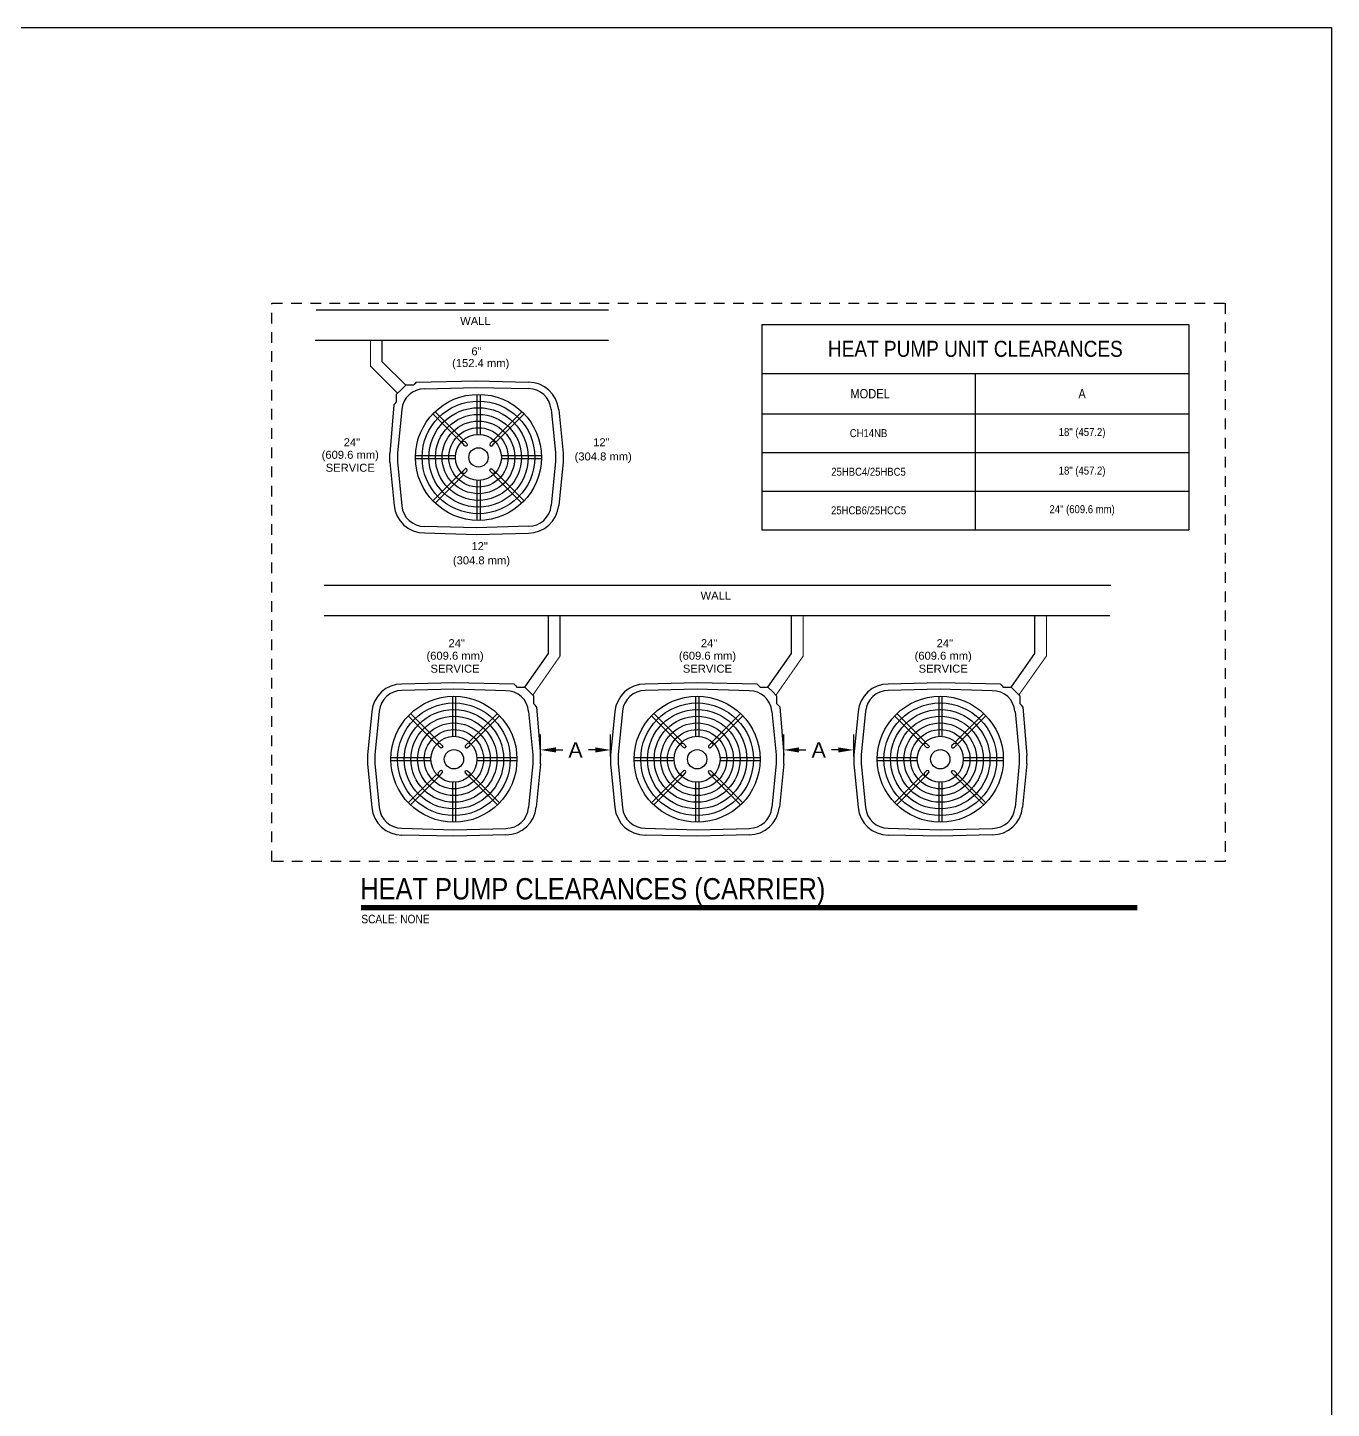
# Model space of a CAD drawing. Header units: inches. Extents: x -22 to 145, y -20 to 61.
# Drawn here: x 130.14 to 145.4, y 33.39 to 49.56 of the extents above; entities that cross this region are included whole.
import ezdxf
from ezdxf.enums import TextEntityAlignment as Align

# ---------------------------------------------------------------- set-up
doc = ezdxf.new("R2010")
doc.units = ezdxf.units.IN
doc.header["$MEASUREMENT"] = 0
doc.header["$PDMODE"] = 34
doc.header["$PDSIZE"] = 50
doc.linetypes.add('GE100-120217$0$HIDDEN2', pattern=[0.1875, 0.125, -0.0625])
doc.layers.add('cloud', color=190, linetype='GE100-120217$0$HIDDEN2', plot=False)
for name, color, linetype in [('E-TXT1', 2, 'Continuous'), ('M_TEXT', 2, 'Continuous'), ('MECH-EQUIP', 5, 'Continuous'), ('MECH_EQUIPMENT', 4, 'Continuous'), ('SCHED-BORDER', 13, 'Continuous')]:
    doc.layers.add(name, color=color, linetype=linetype)
doc.styles.add('A2', font='arial.ttf', dxfattribs={"width": 0.85})
doc.styles.add('ARC-TEXT', font='arial.ttf', dxfattribs={"width": 1.00018, "height": 0.0938})
doc.styles.add('gmep', font='arial.ttf', dxfattribs={"width": 0.85, "height": 0.938})
doc.styles.add('section title', font='arial.ttf', dxfattribs={"width": 0.85, "height": 0.25})
doc.styles.get("Standard").update_dxf_attribs({"font": 'arial.ttf'})
doc.dimstyles.new('Standard 1', dxfattribs={"dimtxt": 0.18, "dimasz": 0.18, "dimexe": 0.18, "dimexo": 0.0625, "dimgap": 0.09, "dimtad": 0, "dimtih": 1, "dimtoh": 1, "dimdec": 4, "dimzin": 0, "dimdsep": 46, "dimlunit": 4, "dimtxsty": 'Standard', "dimcen": 0.09, "dimadec": 0, "dimazin": 0, "dimtfac": 1, "dimtdec": 4, "dimtofl": 0, "dimtmove": 0, "dimatfit": 3, "dimfxl": 1, "dimtolj": 1, "dimtzin": 0, "dimarcsym": 0})

# ---------------------------------------------------------------- blocks, each defined once
blk = doc.blocks.new('*T1080')
at = {"color": 0, "linetype": 'ByBlock', "lineweight": -2, "transparency": 16777216}
for p, q in [((0, 0), (5, 0)), ((0, 0), (0, -2.405)), ((5, 0), (5, -2.405)), ((0, -0.577), (5, -0.577)), ((2.5, -0.577), (2.5, -2.405)), ((0, -1.05), (5, -1.05)), ((0, -1.501), (5, -1.501)), ((0, -1.953), (5, -1.953)), ((0, -2.405), (5, -2.405))]:
    blk.add_line(p, q, dxfattribs=at)
at = {"color": 2, "transparency": 16777216, "attachment_point": 5, "style": 'A2'}
for s, insert, char_height, width in [('HEAT PUMP UNIT CLEARANCES', (2.5, -0.288), 0.1875, 4.88), (' MODEL', (1.25, -0.813), 0.1094, 2.375), ('A', (3.75, -0.813), 0.109, 2.375), ('CH14NB', (1.25, -1.275), 0.0938, 2.375), ('18" (457.2) ', (3.75, -1.275), 0.09375, 2.375), ('25HBC4/25HBC5', (1.25, -1.727), 0.09375, 2.375), ('18" (457.2)', (3.75, -1.727), 0.09375, 2.375), ('25HCB6/25HCC5', (1.25, -2.179), 0.09375, 2.375), ('24" (609.6 mm)', (3.75, -2.179), 0.09375, 2.375)]:
    blk.add_mtext(s, dxfattribs=dict(at, insert=insert, char_height=char_height, width=width))
blk = doc.blocks.new('*D1083')
at = {"color": 0, "lineweight": -2, "transparency": 16777216}
for p, q in [((136.14, 41.028), (136.14, 41.285)), ((136.96, 41.028), (136.96, 41.285)), ((136.32, 41.105), (136.4, 41.105)), ((136.78, 41.105), (136.7, 41.105))]:
    blk.add_line(p, q, dxfattribs=at)
at = {"color": 0, "transparency": 16777216}
for points in [[(136.32, 41.135), (136.32, 41.075), (136.14, 41.105)], [(136.78, 41.135), (136.78, 41.075), (136.96, 41.105)]]:
    blk.add_solid(points, dxfattribs=at)
at = {"layer": 'Defpoints', "color": 0, "transparency": 16777216}
for p in [(136.14, 41.105), (136.14, 40.966), (136.96, 40.966)]:
    blk.add_point(p, dxfattribs=at)
at = {"color": 0, "transparency": 16777216, "insert": (136.55, 41.105), "char_height": 0.18, "attachment_point": 5}
blk.add_mtext('\\A1;A', dxfattribs=at)
blk = doc.blocks.new('*D1084')
at = {"color": 0, "lineweight": -2, "transparency": 16777216}
for p, q in [((138.987, 41.028), (138.987, 41.285)), ((139.807, 41.028), (139.807, 41.285)), ((139.167, 41.105), (139.247, 41.105)), ((139.627, 41.105), (139.547, 41.105))]:
    blk.add_line(p, q, dxfattribs=at)
at = {"color": 0, "transparency": 16777216}
for points in [[(139.167, 41.135), (139.167, 41.075), (138.987, 41.105)], [(139.627, 41.135), (139.627, 41.075), (139.807, 41.105)]]:
    blk.add_solid(points, dxfattribs=at)
at = {"layer": 'Defpoints', "color": 0, "transparency": 16777216}
for p in [(138.987, 41.105), (138.987, 40.966), (139.807, 40.966)]:
    blk.add_point(p, dxfattribs=at)
at = {"color": 0, "transparency": 16777216, "insert": (139.397, 41.105), "char_height": 0.18, "attachment_point": 5}
blk.add_mtext('\\A1;A', dxfattribs=at)

msp = doc.modelspace()

# ---------------------------------------------------------------- linework, layer by layer
at = {"layer": 'cloud'}
msp.add_lwpolyline([(132.99564, 46.33717), (144.15497, 46.33717), (144.15497, 39.79871), (132.99564, 39.79871)], close=True, dxfattribs=at)
at = {"layer": 'E-TXT1', "const_width": 0.0625}
msp.add_lwpolyline([(134.03944, 39.25801), (143.12811, 39.25801)], dxfattribs=at)
at = {"layer": 'MECH-EQUIP'}
for p, q in [((134.68609, 45.41066), (135.39026, 45.42708)), ((134.78137, 45.33472), (135.39026, 45.35114)), ((135.39026, 45.42708), (135.99915, 45.41257)), ((135.39026, 45.35114), (135.99915, 45.33664)), ((134.42241, 45.14698), (134.37684, 44.5772)), ((135.39512, 45.26886), (135.39512, 44.79985)), ((135.43223, 45.26886), (135.43223, 44.79985)), ((134.51594, 45.09252), (134.46531, 44.58199)), ((136.26424, 45.0943), (136.31487, 44.58377)), ((136.35305, 45.08964), (136.40368, 44.57911)), ((134.37684, 44.52657), (134.37684, 44.5772)), ((134.37684, 44.47595), (134.37684, 44.52657)), ((134.37684, 44.47595), (134.42746, 43.96925)), ((134.46531, 44.58199), (134.46531, 44.53137)), ((134.46531, 44.53137), (134.46531, 44.48074)), ((134.46531, 44.48074), (134.5156, 43.96458)), ((135.14519, 44.54992), (134.67618, 44.54992)), ((135.14519, 44.51281), (134.67618, 44.51281)), ((136.15117, 44.54992), (135.68216, 44.54992)), ((136.15117, 44.51281), (135.68216, 44.51281)), ((136.31487, 44.48252), (136.26458, 43.96636)), ((136.31487, 44.58377), (136.31487, 44.53314)), ((136.31487, 44.53314), (136.31487, 44.48252)), ((136.40368, 44.47786), (136.35305, 43.96733)), ((136.40368, 44.57911), (136.40368, 44.52848)), ((136.40368, 44.52848), (136.40368, 44.47786)), ((135.39512, 44.26288), (135.39512, 43.79387)), ((135.43223, 44.26288), (135.43223, 43.79387)), ((135.39026, 43.70583), (134.78137, 43.72225)), ((135.99915, 43.72416), (135.39026, 43.70583)), ((134.78137, 43.64631), (135.39026, 43.62989)), ((135.39026, 43.62989), (135.99915, 43.64439)), ((135.12667, 41.89147), (134.51778, 41.87696)), ((135.83084, 41.87505), (135.12667, 41.89147)), ((137.9735, 41.89147), (137.36461, 41.87696)), ((138.67767, 41.87505), (137.9735, 41.89147)), ((140.82033, 41.89147), (140.21144, 41.87696)), ((141.5245, 41.87505), (140.82033, 41.89147)), ((135.12667, 41.81553), (134.51778, 41.80103)), ((135.10812, 41.73325), (135.10812, 41.26424)), ((135.73556, 41.79911), (135.12667, 41.81553)), ((135.14523, 41.73325), (135.14523, 41.26424)), ((137.9735, 41.81553), (137.36461, 41.80103)), ((137.95495, 41.73325), (137.95495, 41.26424)), ((138.58239, 41.79911), (137.9735, 41.81553)), ((137.99205, 41.73325), (137.99205, 41.26424)), ((140.82033, 41.81553), (140.21144, 41.80103)), ((140.80178, 41.73325), (140.80178, 41.26424)), ((141.42922, 41.79911), (140.82033, 41.81553)), ((140.83888, 41.73325), (140.83888, 41.26424)), ((136.09452, 41.61137), (136.14009, 41.04159)), ((138.94135, 41.61137), (138.98692, 41.04159)), ((141.78817, 41.61137), (141.83375, 41.04159)), ((134.16388, 41.55403), (134.11325, 41.0435)), ((134.25269, 41.55869), (134.20206, 41.04816)), ((136.00099, 41.55691), (136.05162, 41.04638)), ((137.0107, 41.55403), (136.96008, 41.0435)), ((137.09951, 41.55869), (137.04889, 41.04816)), ((138.84782, 41.55691), (138.89845, 41.04638)), ((139.85753, 41.55403), (139.80691, 41.0435)), ((139.94634, 41.55869), (139.89572, 41.04816)), ((141.69465, 41.55691), (141.74527, 41.04638)), ((134.11325, 41.0435), (134.11325, 40.99287)), ((134.11325, 40.99287), (134.11325, 40.94225)), ((134.11325, 40.94225), (134.16388, 40.43172)), ((134.20206, 41.04816), (134.20206, 40.99754)), ((134.20206, 40.99754), (134.20206, 40.94691)), ((134.20206, 40.94691), (134.25235, 40.43075)), ((134.85819, 41.01431), (134.38918, 41.01431)), ((134.85819, 40.9772), (134.38918, 40.9772)), ((135.86417, 41.01431), (135.39516, 41.01431)), ((135.86417, 40.9772), (135.39516, 40.9772)), ((136.05162, 40.94513), (136.00133, 40.42898)), ((136.05162, 41.04638), (136.05162, 40.99576)), ((136.05162, 40.99576), (136.05162, 40.94513)), ((136.14009, 40.94034), (136.08947, 40.43364)), ((136.14009, 40.99096), (136.14009, 41.04159)), ((136.14009, 40.94034), (136.14009, 40.99096)), ((136.96008, 41.0435), (136.96008, 40.99287)), ((136.96008, 40.99287), (136.96008, 40.94225)), ((136.96008, 40.94225), (137.0107, 40.43172)), ((137.04889, 41.04816), (137.04889, 40.99754)), ((137.04889, 40.99754), (137.04889, 40.94691)), ((137.04889, 40.94691), (137.09918, 40.43075)), ((137.70502, 41.01431), (137.23601, 41.01431)), ((137.70502, 40.9772), (137.23601, 40.9772)), ((138.71099, 41.01431), (138.24198, 41.01431)), ((138.71099, 40.9772), (138.24198, 40.9772)), ((138.89845, 40.94513), (138.84815, 40.42898)), ((138.89845, 41.04638), (138.89845, 40.99576)), ((138.89845, 40.99576), (138.89845, 40.94513)), ((138.98692, 40.94034), (138.9363, 40.43364)), ((138.98692, 40.99096), (138.98692, 41.04159)), ((138.98692, 40.94034), (138.98692, 40.99096)), ((139.80691, 41.0435), (139.80691, 40.99287)), ((139.80691, 40.99287), (139.80691, 40.94225)), ((139.80691, 40.94225), (139.85753, 40.43172)), ((139.89572, 41.04816), (139.89572, 40.99754)), ((139.89572, 40.99754), (139.89572, 40.94691)), ((139.89572, 40.94691), (139.94601, 40.43075)), ((140.55184, 41.01431), (140.08284, 41.01431)), ((140.55184, 40.9772), (140.08284, 40.9772)), ((141.55782, 41.01431), (141.08881, 41.01431)), ((141.55782, 40.9772), (141.08881, 40.9772)), ((141.74527, 40.94513), (141.69498, 40.42898)), ((141.74527, 41.04638), (141.74527, 40.99576)), ((141.74527, 40.99576), (141.74527, 40.94513)), ((141.83375, 40.94034), (141.78312, 40.43364)), ((141.83375, 40.99096), (141.83375, 41.04159)), ((141.83375, 40.94034), (141.83375, 40.99096)), ((135.10812, 40.72727), (135.10812, 40.25826)), ((135.14523, 40.72727), (135.14523, 40.25826)), ((137.95495, 40.72727), (137.95495, 40.25826)), ((137.99205, 40.72727), (137.99205, 40.25826)), ((140.80178, 40.72727), (140.80178, 40.25826)), ((140.83888, 40.72727), (140.83888, 40.25826)), ((134.51778, 40.18855), (135.12667, 40.17022)), ((135.12667, 40.09428), (134.51778, 40.10878)), ((135.12667, 40.17022), (135.73556, 40.18664)), ((135.73556, 40.1107), (135.12667, 40.09428)), ((137.36461, 40.18855), (137.9735, 40.17022)), ((137.9735, 40.09428), (137.36461, 40.10878)), ((137.9735, 40.17022), (138.58239, 40.18664)), ((138.58239, 40.1107), (137.9735, 40.09428)), ((140.21144, 40.18855), (140.82033, 40.17022)), ((140.82033, 40.09428), (140.21144, 40.10878)), ((140.82033, 40.17022), (141.42922, 40.18664)), ((141.42922, 40.1107), (140.82033, 40.09428))]:
    msp.add_line(p, q, dxfattribs=at)
for points in [[(134.42241, 45.14698), (134.44122, 45.16579), (134.45594, 45.18051), (134.45594, 45.27148), (134.50876, 45.32431), (134.50876, 45.32431)], [(134.68609, 45.41066), (134.66728, 45.39185), (134.65256, 45.37713), (134.56159, 45.37713), (134.50876, 45.32431), (134.50876, 45.32431)], [(135.21071, 44.70809), (134.87907, 45.03973)], [(134.90531, 45.06597), (135.23695, 44.73433)], [(135.92205, 45.06597), (135.59041, 44.73433)], [(135.61664, 44.70809), (135.94828, 45.03973)], [(135.21071, 44.35464), (134.87907, 44.023)], [(134.90531, 43.99676), (135.23695, 44.3284)], [(135.92205, 43.99676), (135.59041, 44.3284)], [(135.61664, 44.35464), (135.94828, 44.023)], [(135.83084, 41.87505), (135.84965, 41.85624), (135.86437, 41.84152), (135.95534, 41.84152), (136.00816, 41.7887), (136.00816, 41.7887)], [(136.09452, 41.61137), (136.07571, 41.63019), (136.06099, 41.6449), (136.06099, 41.73587), (136.00816, 41.7887), (136.00816, 41.7887)], [(138.67767, 41.87505), (138.69648, 41.85624), (138.7112, 41.84152), (138.80217, 41.84152), (138.85499, 41.7887), (138.85499, 41.7887)], [(138.94135, 41.61137), (138.92254, 41.63019), (138.90782, 41.6449), (138.90782, 41.73587), (138.85499, 41.7887), (138.85499, 41.7887)], [(141.5245, 41.87505), (141.54331, 41.85624), (141.55802, 41.84152), (141.64899, 41.84152), (141.70182, 41.7887), (141.70182, 41.7887)], [(141.78817, 41.61137), (141.76936, 41.63019), (141.75465, 41.6449), (141.75465, 41.73587), (141.70182, 41.7887), (141.70182, 41.7887)], [(134.92371, 41.17249), (134.59207, 41.50413)], [(134.6183, 41.53036), (134.94994, 41.19872)], [(135.63504, 41.53036), (135.3034, 41.19872)], [(135.32964, 41.17249), (135.66128, 41.50413)], [(137.77053, 41.17249), (137.4389, 41.50413)], [(137.46513, 41.53036), (137.79677, 41.19872)], [(138.48187, 41.53036), (138.15023, 41.19872)], [(138.17647, 41.17249), (138.50811, 41.50413)], [(140.61736, 41.17249), (140.28572, 41.50413)], [(140.31196, 41.53036), (140.6436, 41.19872)], [(141.3287, 41.53036), (140.99706, 41.19872)], [(141.02329, 41.17249), (141.35493, 41.50413)], [(134.92371, 40.81903), (134.59207, 40.48739)], [(134.6183, 40.46115), (134.94994, 40.79279)], [(135.63504, 40.46115), (135.3034, 40.79279)], [(135.32964, 40.81903), (135.66128, 40.48739)], [(137.77053, 40.81903), (137.4389, 40.48739)], [(137.46513, 40.46115), (137.79677, 40.79279)], [(138.48187, 40.46115), (138.15023, 40.79279)], [(138.17647, 40.81903), (138.50811, 40.48739)], [(140.61736, 40.81903), (140.28572, 40.48739)], [(140.31196, 40.46115), (140.6436, 40.79279)], [(141.3287, 40.46115), (140.99706, 40.79279)], [(141.02329, 40.81903), (141.35493, 40.48739)]]:
    msp.add_lwpolyline(points, dxfattribs=at)
for points in [[(135.25307, 44.71616), (135.27726, 44.69197, -1), (135.25307, 44.66779), (135.22888, 44.69197, -1)], [(135.57428, 44.71616), (135.5501, 44.69197, 1), (135.57428, 44.66779), (135.59847, 44.69197, 1)], [(135.25307, 44.34657), (135.27726, 44.37076, 1), (135.25307, 44.39495), (135.22888, 44.37076, 1)], [(135.57428, 44.34657), (135.5501, 44.37076, -1), (135.57428, 44.39495), (135.59847, 44.37076, -1)], [(134.96607, 41.18055), (134.99025, 41.15636, -1), (134.96607, 41.13218), (134.94188, 41.15636, -1)], [(135.28728, 41.18055), (135.26309, 41.15636, 1), (135.28728, 41.13218), (135.31147, 41.15636, 1)], [(137.81289, 41.18055), (137.83708, 41.15636, -1), (137.81289, 41.13218), (137.78871, 41.15636, -1)], [(138.13411, 41.18055), (138.10992, 41.15636, 1), (138.13411, 41.13218), (138.15829, 41.15636, 1)], [(140.65972, 41.18055), (140.68391, 41.15636, -1), (140.65972, 41.13218), (140.63554, 41.15636, -1)], [(140.98094, 41.18055), (140.95675, 41.15636, 1), (140.98094, 41.13218), (141.00512, 41.15636, 1)], [(134.96607, 40.81096), (134.99025, 40.83515, 1), (134.96607, 40.85934), (134.94188, 40.83515, 1)], [(135.28728, 40.81096), (135.26309, 40.83515, -1), (135.28728, 40.85934), (135.31147, 40.83515, -1)], [(137.81289, 40.81096), (137.83708, 40.83515, 1), (137.81289, 40.85934), (137.78871, 40.83515, 1)], [(138.13411, 40.81096), (138.10992, 40.83515, -1), (138.13411, 40.85934), (138.15829, 40.83515, -1)], [(140.65972, 40.81096), (140.68391, 40.83515, 1), (140.65972, 40.85934), (140.63554, 40.83515, 1)], [(140.98094, 40.81096), (140.95675, 40.83515, -1), (140.98094, 40.85934), (141.00512, 40.83515, -1)]]:
    msp.add_lwpolyline(points, format="xyb", close=True, dxfattribs=at)
for centre, radius in [((135.41368, 44.53137), 0.73773), ((135.41368, 44.53137), 0.65963), ((135.41368, 44.53137), 0.58153), ((135.41368, 44.53137), 0.50343), ((135.41368, 44.53137), 0.42532), ((135.41368, 44.53137), 0.34722), ((135.41368, 44.53137), 0.26912), ((135.41368, 44.53137), 0.11292), ((135.12667, 40.99576), 0.73773), ((137.9735, 40.99576), 0.73773), ((140.82033, 40.99576), 0.73773), ((135.12667, 40.99576), 0.65963), ((135.12667, 40.99576), 0.58153), ((137.9735, 40.99576), 0.65963), ((137.9735, 40.99576), 0.58153), ((140.82033, 40.99576), 0.65963), ((140.82033, 40.99576), 0.58153), ((135.12667, 40.99576), 0.50343), ((135.12667, 40.99576), 0.42532), ((137.9735, 40.99576), 0.50343), ((137.9735, 40.99576), 0.42532), ((140.82033, 40.99576), 0.50343), ((140.82033, 40.99576), 0.42532), ((135.12667, 40.99576), 0.34722), ((135.12667, 40.99576), 0.26912), ((137.9735, 40.99576), 0.34722), ((137.9735, 40.99576), 0.26912), ((140.82033, 40.99576), 0.34722), ((140.82033, 40.99576), 0.26912), ((135.12667, 40.99576), 0.11292), ((137.9735, 40.99576), 0.11292), ((140.82033, 40.99576), 0.11292)]:
    msp.add_circle(centre, radius, dxfattribs=at)
for centre, radius, start, end in [((134.78137, 45.06818), 0.26654, 90, 174.760964), ((135.99881, 45.06996), 0.26654, 5.239036, 90), ((135.99915, 45.05719), 0.35539, 5.239036, 90), ((134.78137, 44.0017), 0.35539, 185.239036, 270), ((134.78103, 43.98892), 0.26654, 185.239036, 270), ((135.99915, 43.99978), 0.35539, 270, 354.760964), ((135.99915, 43.9907), 0.26654, 270, 354.760964), ((134.51778, 41.52158), 0.35539, 90, 174.760964), ((134.51811, 41.53435), 0.26654, 90, 174.760964), ((135.73556, 41.53257), 0.26654, 5.239036, 90), ((137.36461, 41.52158), 0.35539, 90, 174.760964), ((137.36494, 41.53435), 0.26654, 90, 174.760964), ((138.58239, 41.53257), 0.26654, 5.239036, 90), ((140.21144, 41.52158), 0.35539, 90, 174.760964), ((140.21177, 41.53435), 0.26654, 90, 174.760964), ((141.42922, 41.53257), 0.26654, 5.239036, 90), ((134.51778, 40.46417), 0.35539, 185.239036, 270), ((134.51778, 40.45509), 0.26654, 185.239036, 270), ((135.73556, 40.46609), 0.35539, 270, 354.760964), ((135.7359, 40.45331), 0.26654, 270, 354.760964), ((137.36461, 40.46417), 0.35539, 185.239036, 270), ((137.36461, 40.45509), 0.26654, 185.239036, 270), ((138.58239, 40.46609), 0.35539, 270, 354.760964), ((138.58273, 40.45331), 0.26654, 270, 354.760964), ((140.21144, 40.46417), 0.35539, 185.239036, 270), ((140.21144, 40.45509), 0.26654, 185.239036, 270), ((141.42922, 40.46609), 0.35539, 270, 354.760964), ((141.42955, 40.45331), 0.26654, 270, 354.760964)]:
    msp.add_arc(centre, radius, start, end, dxfattribs=at)
at = {"layer": 'MECH_EQUIPMENT'}
for p, q in [((133.51319, 46.25753), (136.93729, 46.25753)), ((133.50324, 45.90408), (136.93729, 45.90408)), ((133.60646, 43.03322), (142.81644, 43.03322)), ((133.60646, 42.67977), (142.80405, 42.67977))]:
    msp.add_line(p, q, dxfattribs=at)
at = {"layer": 'MECH_EQUIPMENT', "const_width": 0.01266}
for points in [[(134.46681, 45.28235), (134.15135, 45.5978), (134.15135, 45.90408)], [(136.04998, 41.74688), (136.3687, 42.20455), (136.3687, 42.67977)], [(138.89681, 41.74688), (139.21553, 42.20455), (139.21553, 42.67977)], [(141.74056, 41.74996), (142.06236, 42.20455), (142.06236, 42.67977)]]:
    msp.add_lwpolyline(points, dxfattribs=at)
at = {"layer": 'MECH_EQUIPMENT'}
for points in [[(134.56159, 45.37713), (134.2883, 45.65043), (134.2883, 45.90408)], [(135.95624, 41.84062), (136.23176, 42.23567), (136.23176, 42.67977)], [(138.80307, 41.84062), (139.07859, 42.23567), (139.07859, 42.67977)], [(141.65336, 41.84408), (141.92542, 42.23567), (141.92542, 42.67977)]]:
    msp.add_lwpolyline(points, dxfattribs=at)
at = {"layer": 'SCHED-BORDER'}
msp.add_lwpolyline([(90.51163, 49.56448), (145.39823, 49.56448), (145.39823, 3.97844), (90.51163, 3.97844)], close=True, dxfattribs=at)

# ---------------------------------------------------------------- block references
msp.add_blockref('*T1080', (138.73022, 46.08943))

# ---------------------------------------------------------------- texts
at = {"layer": 'E-TXT1', "style": 'section title', "width": 0.85}
msp.add_text('HEAT PUMP CLEARANCES (CARRIER)  ', height=0.25, dxfattribs=at).set_placement((134.03122, 39.35378))
at = {"layer": 'E-TXT1', "insert": (134.04263, 39.17452), "char_height": 0.1, "width": 5.6304676, "attachment_point": 1, "style": 'gmep'}
msp.add_mtext('SCALE: NONE', dxfattribs=at)
at = {"layer": 'M_TEXT', "style": 'ARC-TEXT'}
for s, p in [('WALL', (135.19969, 46.08239)), ('6"', (135.33148, 45.72654)), ('(152.4 mm)', (135.10509, 45.58923)), ('24"', (133.8362, 44.66157)), ('12"', (136.75671, 44.66157)), ('(304.8 mm)', (136.53933, 44.4954)), ('12"', (135.33148, 43.4449)), ('(304.8 mm)', (135.1141, 43.27874)), ('WALL', (138.0139, 42.86609)), ('24"', (135.06303, 42.30815)), ('24"', (138.01769, 42.30815)), ('24"', (140.77736, 42.30815))]:
    msp.add_text(s, height=0.09375, dxfattribs=at).set_placement(p)
for s, p in [('(609.6 mm)', (133.9129, 44.51494)), ('SERVICE', (133.9129, 44.3632)), ('(609.6 mm)', (135.13972, 42.16152)), ('(609.6 mm)', (138.09439, 42.16152)), ('(609.6 mm)', (140.85406, 42.16152)), ('SERVICE', (135.13972, 42.00978)), ('SERVICE', (138.09439, 42.00978)), ('SERVICE', (140.85406, 42.00978))]:
    msp.add_text(s, height=0.09375, dxfattribs=at).set_placement(p, align=Align.CENTER)

# ---------------------------------------------------------------- dimensions: what is measured, and where the dimension line sits
for base, p1, p2, picture, middle in [((136.14009, 41.10495), (136.96008, 40.96565), (136.14009, 40.96565), '*D1083', (136.55009, 41.10495)), ((138.98692, 41.10495), (139.80691, 40.96565), (138.98692, 40.96565), '*D1084', (139.39691, 41.10495))]:
    dim = msp.add_linear_dim(base=base, p1=p1, p2=p2, text='A', dimstyle='Standard 1')
    dim.commit()
    dim.dimension.update_dxf_attribs({"geometry": picture, "text_midpoint": middle, "dimtype": 160})

doc.saveas('drawing.dxf')
